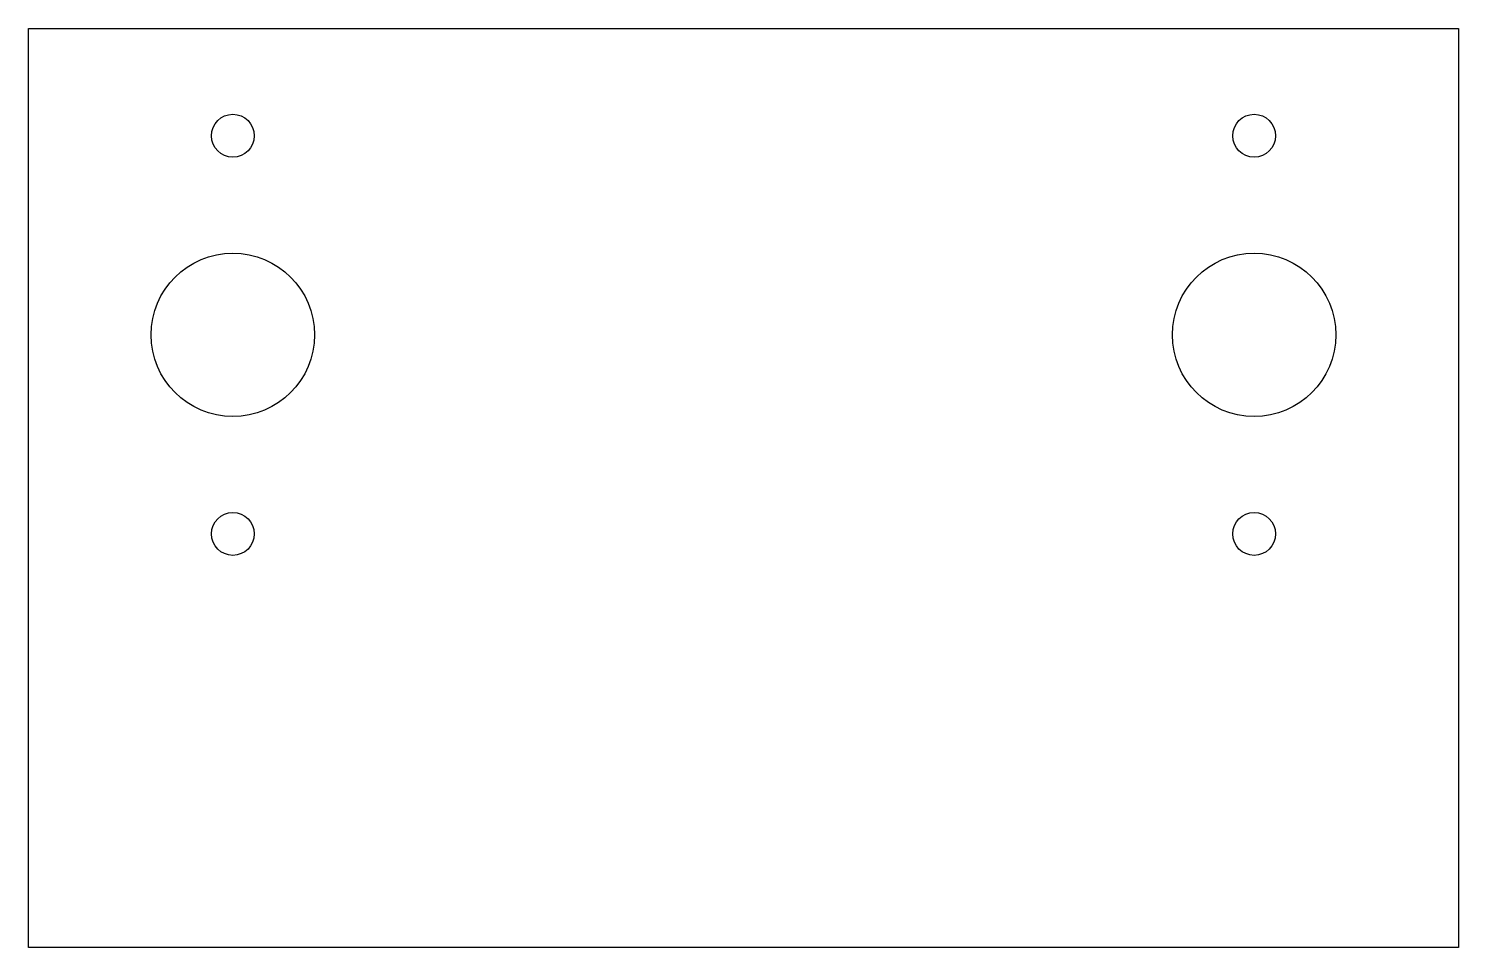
# Model space of a CAD drawing. Header units: millimetres. Extents: x 2078 to 2218, y 1282 to 1372.
import ezdxf

# ---------------------------------------------------------------- set-up
doc = ezdxf.new("R2010")
doc.units = ezdxf.units.MM

msp = doc.modelspace()

# ---------------------------------------------------------------- linework, layer by layer
msp.add_lwpolyline([(2078.32, 1371.59), (2218.32, 1371.59), (2218.32, 1281.59), (2078.32, 1281.59)], close=True)
for centre, radius in [((2098.32, 1361.09), 2.1), ((2198.32, 1361.09), 2.1), ((2098.32, 1341.59), 8), ((2198.32, 1341.59), 8), ((2098.32, 1322.09), 2.1), ((2198.32, 1322.09), 2.1)]:
    msp.add_circle(centre, radius)

doc.saveas('drawing.dxf')
